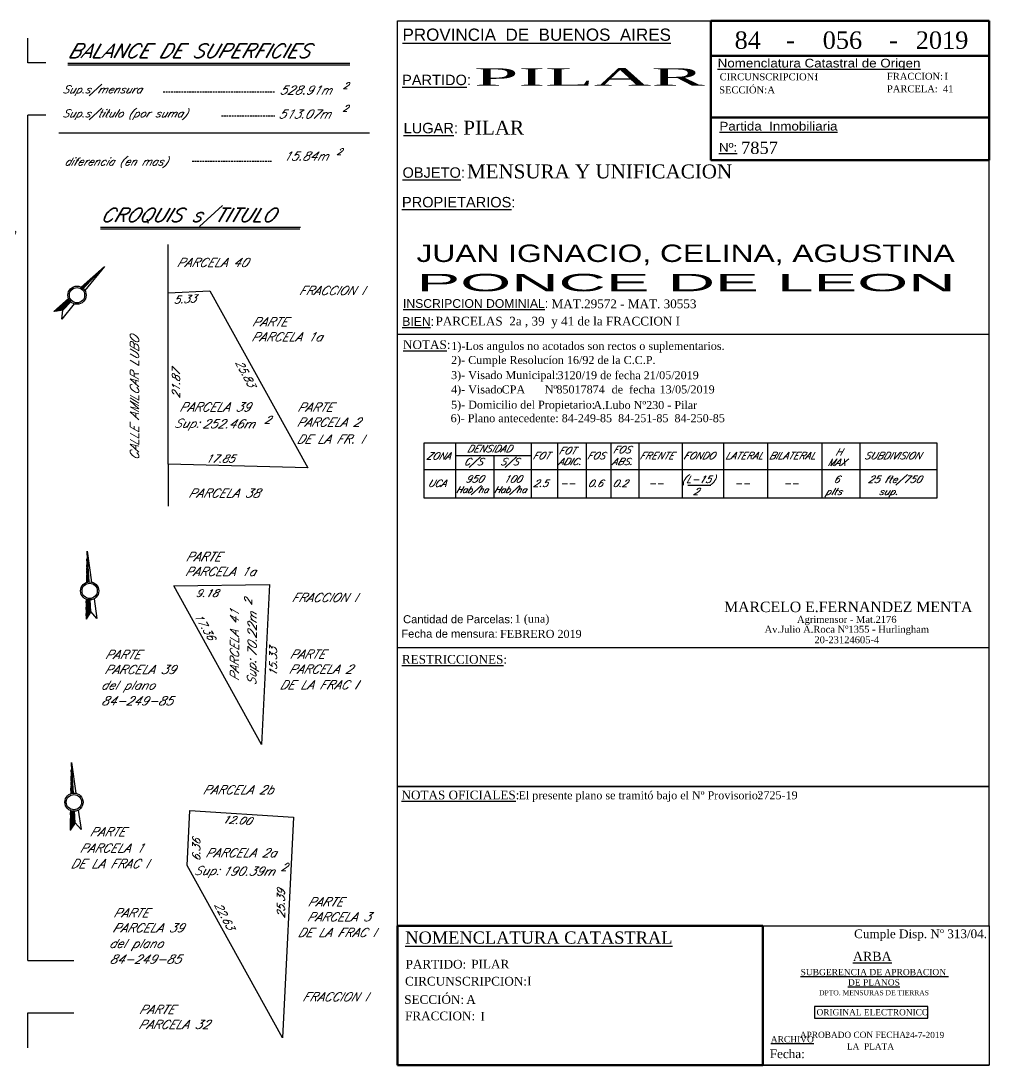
# Model space of a CAD drawing. Extents: x -151 to 409, y 412 to 712.
# Drawn here: x 131 to 409.3, y 411.9 to 711.9 of the extents above; entities that cross this region are included whole.
import ezdxf
from ezdxf.enums import TextEntityAlignment as Align

# ---------------------------------------------------------------- set-up
doc = ezdxf.new("R2010")
doc.units = 0
doc.linetypes.add('DASHED', pattern=[0.75, 0.5, -0.25])
doc.layers.get('0').update_dxf_attribs({"linetype": 'CONTINUOUS'})
doc.layers.get('Defpoints').update_dxf_attribs({"linetype": 'CONTINUOUS'})
for name, color, linetype in [('01', 1, 'CONTINUOUS'), ('02', 2, 'CONTINUOUS'), ('03', 3, 'CONTINUOUS'), ('04', 4, 'CONTINUOUS'), ('05', 7, 'CONTINUOUS'), ('06', 5, 'CONTINUOUS'), ('CARATULA', 7, 'CONTINUOUS'), ('cotas edificio', 3, 'CONTINUOUS')]:
    doc.layers.add(name, color=color, linetype=linetype)
doc.styles.add('ARIAL', font='arial.ttf')
doc.styles.add('ROMANS', font='romans.shx', dxfattribs={"oblique": 30})
doc.styles.get("Standard").update_dxf_attribs({"font": 'ISOCP'})
doc.styles.add('Time New Roman', font='times.ttf')
doc.styles.add('Times New Roman', font='times.ttf')
doc.dimstyles.new('edificio 250', dxfattribs={"dimtxt": 1.8, "dimasz": 0.18, "dimexe": 0.18, "dimexo": 0.0625, "dimgap": 0, "dimtad": 0, "dimlfac": 0.25, "dimzin": 0, "dimdsep": 46, "dimtxsty": 'ROMANS', "dimblk": 'NONE', "dimcen": 0.09, "dimse1": 1, "dimse2": 1, "dimsd1": 1, "dimsd2": 1, "dimclrd": 2, "dimclre": 1, "dimclrt": 3, "dimaunit": 1, "dimadec": 1, "dimazin": 0, "dimtfac": 1, "dimtix": 1, "dimtofl": 0, "dimtmove": 2, "dimatfit": 3, "dimfxl": 0.18, "dimtolj": 1, "dimtzin": 0, "dimlwd": -1, "dimarcsym": 0})

# ---------------------------------------------------------------- blocks, each defined once
blk = doc.blocks.new('MENS-V1-MA')
at = {"layer": 'CARATULA', "color": 8}
for p, q in [((0, 90), (90, 90)), ((0, 90), (90, 90)), ((0, 0), (0, 90)), ((90, 50), (90, 90)), ((90, 90), (90, 50)), ((90, 50), (170, 50)), ((170, 0), (170, 50)), ((0, 0), (170, 0)), ((0, 0), (170, 0))]:
    blk.add_line(p, q, dxfattribs=at)
at = {"layer": 'CARATULA', "color": 2, "style": 'ARIAL'}
for s, height, p in [('%%uPROVINCIA  DE  BUENOS  AIRES', 3.5, (1.39, 84.29)), ('%%uPARTIDO%%U:', 3, (1.27, 71.54)), ('%%uLUGAR%%U:', 3, (1.72, 57.71)), ('%%uOBJETO%%U:', 3, (1.4, 44.92)), ('%%UPROPIETARIOS%%U:', 3, (1.24, 36.42)), ('%%uINSCRIPCION DOMINIAL%%U:', 2.5, (1.54, 7.56)), ('%%uBIEN%%U:', 2.5, (1.33, 2.39))]:
    blk.add_text(s, height=height, dxfattribs=at).set_placement(p)
at = {"layer": 'CARATULA', "color": 3, "style": 'Time New Roman', "width": 8.977718, "flags": 4}
blk.add_attdef('PARTIDO', text='', height=5, dxfattribs=at).set_placement((21.95, 71.39), (88.23, 71.39), align=Align.FIT)
at = {"layer": 'CARATULA', "color": 3, "style": 'Time New Roman', "flags": 4}
for tag, p, height in [('LUGAR', (18.87, 57.31), 4), ('OBJETO', (19.93, 44.75), 4), ('INSCRIPCIONDOMINIAL', (44.25, 7.46), 2.5), ('BIEN', (10.89, 2.5), 2.5)]:
    blk.add_attdef(tag, p, '', height=height, dxfattribs=at)
at = {"layer": 'CARATULA', "color": 6, "style": 'ARIAL', "flags": 4}
for tag, width, p, p2 in [('PROPIETARIORENGLÓN1', 19.62236, (5.41, 28.64), (157.87, 28.64)), ('PROPIETARIORENGLÓN2', 19.908582, (5.41, 20.74), (160.09, 20.74)), ('PROPIETARIORENGLÓN3', 19.940384, (5.41, 12.32), (160.34, 12.32))]:
    blk.add_attdef(tag, text='', height=5, dxfattribs=dict(at, width=width)).set_placement(p, p2, align=Align.FIT)
blk = doc.blocks.new('MENS-V4-MA')
at = {"layer": 'CARATULA', "color": 8}
for p, q in [((0, 40), (170, 40)), ((0, 40), (170, 40)), ((0, 0), (0, 40)), ((170, 0), (170, 40)), ((0, 0), (170, 0)), ((170, 0), (0, 0))]:
    blk.add_line(p, q, dxfattribs=at)
at = {"layer": 'CARATULA', "color": 2, "style": 'Time New Roman'}
blk.add_text('%%uRESTRICCIONES%%U:', height=2.5, dxfattribs=at).set_placement((1.22, 35.33))
at = {"layer": 'CARATULA', "color": 3, "style": 'Time New Roman', "flags": 4}
for tag, p in [('RESTRICCION01', (1.84, 30.77)), ('RESTRICCION02', (1.84, 27.01)), ('RESTRICCION03', (1.84, 23.14)), ('RESTRICCION04', (1.84, 19.26)), ('RESTRICCION05', (1.84, 15.34)), ('RESTRICCION06', (1.84, 11.47)), ('RESTRICCION07', (1.84, 7.56)), ('RESTRICCION08', (1.84, 3.65))]:
    blk.add_attdef(tag, p, '', height=2.3, dxfattribs=at)
blk = doc.blocks.new('MENS-V6-MA')
at = {"layer": 'CARATULA', "color": 8, "lineweight": 80}
for p, q in [((105, 40), (0, 40)), ((0, 40), (0, 0)), ((105, 0), (105, 40)), ((105, 0), (0, 0))]:
    blk.add_line(p, q, dxfattribs=at)
at = {"layer": 'CARATULA', "color": 3, "style": 'Time New Roman'}
blk.add_text('%%UNOMENCLATURA CATASTRAL', height=3.5, dxfattribs=at).set_placement((2.19, 34.89))
at = {"layer": 'CARATULA', "color": 2, "linetype": 'Continuous', "lineweight": 25, "style": 'Times New Roman'}
for s, p in [('PARTIDO:', (2.29, 27.74)), ('CIRCUNSCRIPCION:', (2.12, 22.86))]:
    blk.add_text(s, height=2.5, dxfattribs=at).set_placement(p)
at = {"layer": 'CARATULA', "color": 3, "linetype": 'Continuous', "lineweight": 25, "style": 'Times New Roman'}
for tag, p in [('EXALTACION_DE_LA_CRUZ_XXXXXXX', (21.16, 27.76)), ('XXXXX', (86.53, 27.9)), ('XXXX', (37.22, 22.92)), ('XXXXXX', (86.31, 22.76)), ('XXX', (19.53, 18.12)), ('XXXXXX', (86.28, 17.66)), ('XXXXX', (20.19, 13.15)), ('XXXXXX', (17.83, 8.07))]:
    blk.add_attdef(tag, p, '', height=2.5, dxfattribs=at)
at = {"layer": 'CARATULA', "color": 2, "linetype": 'Continuous', "lineweight": 25, "style": 'Times New Roman'}
for tag, p in [('FRACCIÓN:', (65.91, 27.9)), ('PARCELA:', (65.67, 17.66)), ('CHACRA:', (1.82, 13.15))]:
    blk.add_attdef(tag, p, '', height=2.5, dxfattribs=at)
for tag, p in [('MANZANA:', (85.78, 22.76)), ('SECCIÓN:', (18.87, 18.12)), ('QUINTA:', (17.37, 8.07))]:
    blk.add_attdef(tag, text='', height=2.5, dxfattribs=at).set_placement(p, align=Align.RIGHT)
at = {"layer": 'CARATULA', "color": 3, "style": 'Time New Roman', "flags": 4}
blk.add_attdef('LOCALIDADFECHA', (3.81, 2.82), '', height=2.2, dxfattribs=at)
blk = doc.blocks.new('MENS-V5-MA')
at = {"layer": 'CARATULA', "color": 8}
for p, q in [((0, 40), (170, 40)), ((0, 0), (0, 40)), ((170, 0), (170, 40)), ((0, 0), (170, 0))]:
    blk.add_line(p, q, dxfattribs=at)
at = {"layer": 'CARATULA', "color": 2, "style": 'Time New Roman'}
blk.add_text('%%UNOTAS OFICIALES%%U:', height=2.5, dxfattribs=at).set_placement((1.1, 36.36))
at = {"layer": 'CARATULA', "color": 3, "style": 'Time New Roman'}
blk.add_text('El presente plano se tramitó bajo el Nº Provisorio:', height=2.3, dxfattribs=at).set_placement((34.73, 36.36))
at = {"layer": 'CARATULA', "color": 3, "style": 'Time New Roman', "flags": 4}
for tag, p in [('NROPROVISORIO', (103.39, 36.38)), ('NOTAOFICIAL01', (1.43, 31.27)), ('NOTAOFICIAL02', (1.64, 27.52)), ('NOTAOFICIAL03', (1.64, 24.04)), ('NOTAOFICIAL04', (1.64, 20.53)), ('NOTAOFICIAL05', (1.63, 16.8)), ('NOTAOFICIAL06', (1.64, 12.93)), ('NOTAOFICIAL07', (1.64, 9.11)), ('NOTAOFICIAL08', (1.64, 5.28))]:
    blk.add_attdef(tag, p, '', height=2.3, dxfattribs=at)
blk = doc.blocks.new('MENS-V7-MA')
at = {"layer": 'CARATULA', "color": 8}
for p, q in [((0, 40), (65, 40)), ((0, 40), (0, 0)), ((65, 40), (65, 0)), ((0, 0), (65, 0))]:
    blk.add_line(p, q, dxfattribs=at)
at = {"layer": 'CARATULA', "color": 3, "style": 'Time New Roman'}
blk.add_text('%%uARCHIVO', height=1.8, dxfattribs=at).set_placement((2.24, 6.53))
at = {"layer": 'CARATULA', "color": 2, "style": 'Time New Roman'}
blk.add_text('Fecha:', height=2.5, dxfattribs=at).set_placement((1.95, 2))
at = {"layer": 'CARATULA', "color": 3, "insert": (26.2, 38.97), "char_height": 2.5, "width": 38.7986, "attachment_point": 1}
blk.add_mtext('\\fRomantic|b0|i0|c2|p2;\\C2;Cumple Disp. Nº 313/04.', dxfattribs=at)
at = {"layer": 'CARATULA', "color": 3, "style": 'Time New Roman', "flags": 4}
blk.add_attdef('FILEFECHA', (11.72, 1.86), '', height=2.5, dxfattribs=at)
blk = doc.blocks.new('MENS-V2-MA')
at = {"layer": 'CARATULA', "color": 8, "lineweight": 80}
for p, q in [((0, 40), (80, 40)), ((0, 40), (0, 0)), ((80, 40), (80, 0)), ((80, 30), (0, 30)), ((0, 12.26), (80, 12.26)), ((0, 0), (80, 0))]:
    blk.add_line(p, q, dxfattribs=at)
at = {"layer": 'CARATULA', "color": 3, "style": 'Time New Roman'}
for p in [(21.63, 32.04), (51.25, 32.04)]:
    blk.add_text('-', height=5, dxfattribs=at).set_placement(p)
at = {"layer": 'CARATULA', "color": 2, "style": 'ARIAL', "width": 1.1}
for s, p in [('%%uNomenclatura Catastral de Origen', (1.97, 26.62)), ('%%uPartida  Inmobiliaria', (2.48, 8.5)), ('%%UNº:', (2.35, 2.41))]:
    blk.add_text(s, height=2.5, dxfattribs=at).set_placement(p)
at = {"layer": 'CARATULA', "color": 2, "lineweight": 25, "style": 'Times New Roman'}
blk.add_text('CIRCUNSCRIPCION:', height=2, dxfattribs=at).set_placement((2.55, 22.94))
at = {"layer": 'CARATULA', "color": 3, "style": 'Time New Roman'}
for tag, p in [('XXX', (10.62, 31.97)), ('XXXX', (37.84, 31.97)), ('XXXX', (66.48, 31.97))]:
    blk.add_attdef(tag, text='', height=5, dxfattribs=at).set_placement(p, align=Align.CENTER)
at = {"layer": 'CARATULA', "color": 3, "linetype": 'Continuous', "lineweight": 25, "style": 'Times New Roman'}
for tag, p, height in [('XXXX', (29.92, 22.95), 2), ('XXXXX', (66.74, 23.08), 2), ('XXXXX', (16.28, 19.18), 2), ('XXXXX', (66.65, 19.49), 2), ('XXXXX', (16.15, 15.57), 2), ('XXXXXX', (66.72, 15.75), 2), ('1234567890123456789012345', (8.71, 1.78), 3.5)]:
    blk.add_attdef(tag, p, '', height=height, dxfattribs=at)
at = {"layer": 'CARATULA', "color": 2, "linetype": 'Continuous', "lineweight": 25, "style": 'Times New Roman'}
for tag, p in [('FRACCIÓN:', (50.63, 23.08)), ('SECCIÓN:', (2.41, 19.18)), ('MANZANA:', (50.45, 19.49)), ('CHACRA:', (2.41, 15.57)), ('PARCELA:', (50.63, 15.75))]:
    blk.add_attdef(tag, p, '', height=2, dxfattribs=at)
blk = doc.blocks.new('MENS-V3-MAI')
at = {"layer": 'CARATULA', "color": 8}
for p, q in [((0, 90), (170, 90)), ((0, 0), (0, 90)), ((170, 0), (170, 90)), ((0, 0), (170, 0))]:
    blk.add_line(p, q, dxfattribs=at)
at = {"layer": 'CARATULA', "color": 2}
for s, height, style, p in [('%%UNOTAS%%U:', 2.5, 'Time New Roman', (1.54, 85.74)), ('Cantidad de Parcelas:', 2.3, 'ARIAL', (1.56, 6.95)), ('Fecha de mensura:', 2.3, 'ARIAL', (1.05, 2.79))]:
    blk.add_text(s, height=height, dxfattribs=dict(at, style=style)).set_placement(p)
at = {"layer": 'CARATULA', "color": 3, "style": 'Time New Roman'}
for s, p in [('2)- Cumple Resolucíon 16/92 de la C.C.P.', (15.36, 81.42)), ('3)- Visado Municipal:', (15.36, 77.09)), ('4)- Visado              Nº                  de  fecha', (15.36, 72.97)), ('5)- Domicilio del Propietario:', (15.36, 68.59))]:
    blk.add_text(s, height=2.3, dxfattribs=at).set_placement(p)
at = {"layer": 'CARATULA', "color": 3, "style": 'Time New Roman', "flags": 4}
for tag, p in [('NOTA1', (15.43, 85.47)), ('VISADOMUNICIPALNº', (45.93, 77.06)), ('CPA/CPI', (29.9, 72.97)), ('NºDEVISADO', (45.63, 72.97)), ('FECHADEVISADO', (73.56, 72.97)), ('DOMICILIOPROPIETARIO', (56.25, 68.48)), ('NOTA06', (15.22, 64.71)), ('NOTA07', (15.22, 60.66)), ('NOTA08', (15.22, 56.89)), ('NOTA09', (15.22, 52.93)), ('NOTA10', (15.22, 49.16)), ('NOTA11', (15.22, 45.41)), ('NOTA12', (15.22, 41.6)), ('NOTA13', (15.22, 37.73)), ('NOTA14', (15.22, 34.37)), ('NOTA15', (15.22, 30.83)), ('NOTA16', (15.22, 27.59)), ('NOTA17', (15.22, 24.04)), ('NOTA18', (15.22, 20.6)), ('CANTIDADPARCELAS', (33.66, 7.11)), ('FECHAMENSURA', (29.43, 2.74))]:
    blk.add_attdef(tag, p, '', height=2.3, dxfattribs=at)
at = {"layer": 'CARATULA', "color": 4, "style": 'Time New Roman', "flags": 4}
blk.add_attdef('NOMBREPROFESIONAL', text='', height=3, dxfattribs=at).set_placement((129.51, 10.15), align=Align.CENTER)
at = {"layer": 'CARATULA', "color": 2, "style": 'Time New Roman', "flags": 4}
for tag, p in [('TITULO-MATRICULANº', (129.09, 7.06)), ('DOMICILIOPROFESIONAL', (129.09, 4.22)), ('E-MAIL', (129.09, 1.2))]:
    blk.add_attdef(tag, text='', height=2, dxfattribs=at).set_placement(p, align=Align.CENTER)
blk = doc.blocks.new('*X20')
at = {"color": 0}
for p, q in [((33.866, 36.942), (34.492, 37.568)), ((33.885, 36.926), (34.729, 37.77)), ((33.904, 36.909), (34.967, 37.972)), ((34.454, 37.494), (34.432, 37.517)), ((34.493, 37.491), (34.463, 37.521)), ((34.489, 37.53), (34.47, 37.549)), ((34.528, 37.526), (34.498, 37.556)), ((34.524, 37.565), (34.508, 37.582)), ((34.564, 37.561), (34.533, 37.592)), ((34.56, 37.6), (34.546, 37.614)), ((34.599, 37.597), (34.569, 37.627)), ((34.595, 37.636), (34.584, 37.647)), ((34.634, 37.632), (34.604, 37.662)), ((34.631, 37.671), (34.623, 37.679)), ((34.67, 37.667), (34.642, 37.695)), ((34.666, 37.706), (34.661, 37.712)), ((34.705, 37.703), (34.68, 37.728)), ((34.701, 37.742), (34.699, 37.744)), ((34.74, 37.738), (34.718, 37.76)), ((34.776, 37.773), (34.756, 37.793)), ((34.811, 37.809), (34.795, 37.825)), ((34.847, 37.844), (34.833, 37.858)), ((34.882, 37.879), (34.871, 37.89)), ((34.917, 37.915), (34.909, 37.923)), ((34.953, 37.95), (34.947, 37.955)), ((34.988, 37.985), (34.986, 37.988)), ((33.824, 36.971), (34.017, 37.164)), ((33.87, 36.982), (33.839, 37.013)), ((33.888, 36.929), (33.844, 36.973)), ((33.846, 36.957), (34.255, 37.366)), ((33.906, 37.017), (33.878, 37.045)), ((33.923, 36.964), (33.879, 37.008)), ((33.959, 36.999), (33.915, 37.044)), ((33.941, 37.052), (33.916, 37.078)), ((33.963, 36.96), (33.932, 36.991)), ((33.994, 37.035), (33.95, 37.079)), ((33.976, 37.088), (33.954, 37.11)), ((33.998, 36.996), (33.968, 37.026)), ((34.03, 37.07), (33.985, 37.114)), ((34.012, 37.123), (33.992, 37.143)), ((34.033, 37.031), (34.003, 37.061)), ((34.065, 37.105), (34.021, 37.15)), ((34.047, 37.158), (34.03, 37.175)), ((34.069, 37.066), (34.038, 37.097)), ((34.1, 37.141), (34.056, 37.185)), ((34.083, 37.194), (34.069, 37.208)), ((34.104, 37.102), (34.074, 37.132)), ((34.136, 37.176), (34.091, 37.22)), ((34.118, 37.229), (34.107, 37.24)), ((34.139, 37.137), (34.109, 37.167)), ((34.171, 37.211), (34.127, 37.256)), ((34.175, 37.172), (34.144, 37.203)), ((34.153, 37.265), (34.145, 37.273)), ((34.206, 37.247), (34.164, 37.289)), ((34.21, 37.208), (34.18, 37.238)), ((34.189, 37.3), (34.183, 37.305)), ((34.242, 37.282), (34.202, 37.321)), ((34.245, 37.243), (34.215, 37.273)), ((34.224, 37.335), (34.221, 37.338)), ((34.277, 37.318), (34.241, 37.354)), ((34.281, 37.278), (34.25, 37.309)), ((34.312, 37.353), (34.279, 37.386)), ((34.316, 37.314), (34.286, 37.344)), ((34.348, 37.388), (34.317, 37.419)), ((34.352, 37.349), (34.321, 37.379)), ((34.383, 37.424), (34.355, 37.451)), ((34.387, 37.384), (34.357, 37.415)), ((34.422, 37.42), (34.392, 37.45)), ((34.418, 37.459), (34.393, 37.484)), ((34.458, 37.455), (34.427, 37.485)), ((33.927, 36.925), (33.897, 36.955)), ((32.409, 35.768), (32.593, 35.952)), ((32.45, 35.773), (32.831, 36.154)), ((32.491, 35.779), (33.068, 36.356)), ((32.532, 35.784), (33.148, 36.4)), ((32.598, 35.85), (32.553, 35.895)), ((32.58, 35.903), (32.56, 35.924)), ((32.573, 35.79), (33.159, 36.376)), ((32.633, 35.886), (32.589, 35.93)), ((32.615, 35.939), (32.598, 35.956)), ((32.613, 35.795), (33.171, 36.353)), ((32.668, 35.921), (32.624, 35.965)), ((32.651, 35.974), (32.636, 35.989)), ((32.686, 35.868), (32.642, 35.912)), ((32.654, 35.801), (33.184, 36.33)), ((32.704, 35.956), (32.659, 36.001)), ((32.686, 36.009), (32.674, 36.021)), ((32.721, 35.903), (32.677, 35.948)), ((32.695, 35.806), (33.198, 36.309)), ((32.739, 35.992), (32.695, 36.036)), ((32.739, 35.85), (32.695, 35.895)), ((32.721, 36.045), (32.713, 36.054)), ((32.757, 35.939), (32.713, 35.983)), ((32.774, 35.886), (32.73, 35.93)), ((32.774, 36.027), (32.732, 36.07)), ((32.736, 35.812), (33.213, 36.289)), ((32.792, 35.974), (32.748, 36.018)), ((32.757, 36.08), (32.751, 36.086)), ((32.81, 35.921), (32.766, 35.965)), ((32.81, 36.062), (32.77, 36.102)), ((32.777, 35.817), (33.229, 36.269)), ((32.827, 36.009), (32.783, 36.054)), ((32.827, 35.868), (32.783, 35.912)), ((32.792, 36.115), (32.789, 36.119)), ((32.845, 35.956), (32.801, 36.001)), ((32.845, 36.098), (32.808, 36.135)), ((32.818, 35.823), (33.246, 36.251)), ((32.863, 36.045), (32.819, 36.089)), ((32.863, 35.903), (32.819, 35.948)), ((32.827, 36.151), (32.827, 36.151)), ((32.88, 35.992), (32.836, 36.036)), ((32.867, 35.864), (32.836, 35.895)), ((32.88, 36.133), (32.846, 36.167)), ((32.898, 36.08), (32.854, 36.124)), ((32.898, 35.939), (32.854, 35.983)), ((32.916, 36.027), (32.872, 36.071)), ((32.902, 35.9), (32.872, 35.93)), ((32.916, 36.169), (32.884, 36.2)), ((32.933, 36.115), (32.889, 36.16)), ((32.933, 35.974), (32.889, 36.018)), ((32.951, 36.062), (32.907, 36.107)), ((32.937, 35.935), (32.907, 35.965)), ((32.951, 36.204), (32.923, 36.232)), ((32.969, 36.151), (32.925, 36.195)), ((32.969, 36.009), (32.925, 36.054)), ((32.987, 36.098), (32.942, 36.142)), ((32.973, 35.97), (32.942, 36.001)), ((33.004, 36.186), (32.96, 36.23)), ((33.004, 36.045), (32.96, 36.089)), ((32.987, 36.239), (32.961, 36.265)), ((33.022, 36.133), (32.978, 36.177)), ((33.008, 36.006), (32.978, 36.036)), ((33.04, 36.222), (32.995, 36.266)), ((33.04, 36.08), (32.995, 36.124)), ((33.022, 36.275), (32.999, 36.297)), ((33.057, 36.169), (33.013, 36.213)), ((33.043, 36.041), (33.013, 36.071)), ((33.075, 36.257), (33.031, 36.301)), ((33.075, 36.115), (33.031, 36.16)), ((33.057, 36.31), (33.037, 36.33)), ((33.093, 36.204), (33.048, 36.248)), ((33.079, 36.076), (33.048, 36.107)), ((33.11, 36.292), (33.066, 36.336)), ((33.11, 36.151), (33.066, 36.195)), ((33.093, 36.345), (33.075, 36.362)), ((33.128, 36.239), (33.084, 36.283)), ((33.114, 36.112), (33.084, 36.142)), ((33.146, 36.328), (33.101, 36.372)), ((33.146, 36.186), (33.101, 36.23)), ((33.128, 36.381), (33.114, 36.395)), ((33.163, 36.275), (33.119, 36.319)), ((33.149, 36.147), (33.119, 36.177)), ((33.151, 36.393), (33.137, 36.407)), ((33.181, 36.222), (33.137, 36.266)), ((33.193, 36.315), (33.154, 36.354)), ((33.185, 36.182), (33.154, 36.213)), ((33.216, 36.257), (33.172, 36.301)), ((33.22, 36.218), (33.19, 36.248)), ((32.43, 35.771), (32.407, 35.793)), ((32.474, 35.797), (32.445, 35.826)), ((32.461, 35.775), (32.447, 35.788)), ((32.509, 35.833), (32.483, 35.859)), ((32.523, 35.783), (32.483, 35.824)), ((32.562, 35.815), (32.518, 35.859)), ((32.545, 35.868), (32.522, 35.891)), ((32.554, 35.787), (32.536, 35.806)), ((32.615, 35.797), (32.571, 35.841)), ((32.651, 35.833), (32.606, 35.877)), ((32.648, 35.8), (32.624, 35.824)), ((32.704, 35.815), (32.659, 35.859)), ((32.679, 35.804), (32.677, 35.806)), ((32.741, 35.813), (32.713, 35.841)), ((32.792, 35.833), (32.748, 35.877)), ((32.772, 35.817), (32.766, 35.824)), ((32.831, 35.829), (32.801, 35.859))]:
    blk.add_line(p, q, dxfattribs=at)
blk = doc.blocks.new('*X19')
at = {"color": 0}
for p, q in [((33.904, 36.909), (34.967, 37.972)), ((34.516, 37.521), (34.479, 37.557)), ((34.564, 37.561), (34.538, 37.587)), ((34.604, 37.609), (34.575, 37.638)), ((34.652, 37.65), (34.626, 37.676)), ((34.692, 37.698), (34.67, 37.72)), ((34.74, 37.738), (34.718, 37.76)), ((34.781, 37.786), (34.766, 37.801)), ((34.829, 37.826), (34.814, 37.842)), ((34.869, 37.874), (34.861, 37.882)), ((34.917, 37.915), (34.909, 37.923)), ((34.958, 37.963), (34.957, 37.964)), ((35.006, 38.003), (35.005, 38.004)), ((33.835, 36.964), (33.811, 36.988)), ((33.856, 36.949), (34.373, 37.467)), ((33.985, 36.991), (33.906, 37.07)), ((33.945, 36.943), (33.919, 36.968)), ((34.074, 37.079), (34.002, 37.151)), ((34.033, 37.031), (34.007, 37.057)), ((34.122, 37.119), (34.096, 37.145)), ((34.162, 37.167), (34.097, 37.232)), ((34.21, 37.208), (34.184, 37.234)), ((34.25, 37.256), (34.193, 37.313)), ((34.299, 37.296), (34.273, 37.322)), ((34.339, 37.344), (34.288, 37.395)), ((34.387, 37.384), (34.361, 37.41)), ((34.427, 37.432), (34.384, 37.476)), ((34.475, 37.473), (34.449, 37.499)), ((32.409, 35.768), (32.593, 35.952)), ((32.511, 35.782), (33.143, 36.413)), ((32.571, 35.93), (32.569, 35.932)), ((32.613, 35.795), (33.171, 36.353)), ((32.704, 35.886), (32.617, 35.972)), ((32.792, 35.974), (32.713, 36.054)), ((32.716, 35.809), (33.205, 36.299)), ((32.836, 35.841), (32.726, 35.952)), ((32.88, 36.062), (32.808, 36.135)), ((32.925, 35.93), (32.814, 36.04)), ((32.818, 35.823), (33.246, 36.251)), ((32.884, 35.882), (32.858, 35.908)), ((33.013, 36.018), (32.903, 36.129)), ((32.969, 36.151), (32.904, 36.216)), ((32.973, 35.97), (32.947, 35.996)), ((33.101, 36.107), (32.991, 36.217)), ((33.057, 36.239), (32.999, 36.297)), ((33.061, 36.059), (33.035, 36.085)), ((33.19, 36.195), (33.079, 36.306)), ((33.146, 36.328), (33.095, 36.379)), ((33.149, 36.147), (33.124, 36.173)), ((33.238, 36.235), (33.212, 36.261)), ((32.383, 35.764), (32.378, 35.769)), ((32.461, 35.775), (32.426, 35.81)), ((32.483, 35.841), (32.474, 35.85)), ((32.615, 35.797), (32.522, 35.891)), ((32.695, 35.806), (32.637, 35.864)), ((32.772, 35.817), (32.77, 35.819))]:
    blk.add_line(p, q, dxfattribs=at)
blk = doc.blocks.new('*D37')
at = {"layer": 'Defpoints', "color": 0, "transparency": 16777216}
for p in [(118.05, 684.78), (133.05, 684.78), (133.05, 650.57)]:
    blk.add_point(p, dxfattribs=at)
at = {"layer": 'cotas edificio', "color": 3, "transparency": 16777216, "insert": (125.55, 650.57), "char_height": 1.8, "attachment_point": 5, "style": 'ROMANS'}
blk.add_mtext('\\A1;12.30', dxfattribs=at)
blk = doc.blocks.new('_None')
blk = doc.blocks.new('sello')
at = {"layer": 'CARATULA', "color": 8}
for p, q in [((4008.22, 3559.23), (3967.83, 3559.23)), ((3967.83, 3559.23), (3967.83, 3555.01)), ((4008.22, 3555.01), (4008.22, 3559.23)), ((3967.8, 3555.01), (4008.22, 3555.01))]:
    blk.add_line(p, q, dxfattribs=at)
at = {"layer": 'CARATULA', "color": 0, "style": 'Time New Roman'}
for s, height, p in [('%%UARBA', 3.3, (3981.47, 3575.44)), ('%%USUBGERENCIA DE APROBACION ', 2.2415, (3962.82, 3570.37)), ('%%UDE PLANOS', 2.2415, (3979.72, 3566.7)), ('DPTO. MENSURAS DE TIERRAS', 1.763, (3969.42, 3563.24)), ('ORIGINAL ELECTRONICO', 2.2, (3968.52, 3556.09)), ('APROBADO CON FECHA:', 2.2, (3962.58, 3548.03)), ('LA  PLATA', 2.2, (3979.35, 3543.89))]:
    blk.add_text(s, height=height, dxfattribs=at).set_placement(p)
at = {"layer": 'CARATULA', "color": 0, "style": 'Time New Roman', "flags": 4}
blk.add_attdef('FILEFECHA', (4000.9, 3548), '', height=2.2, dxfattribs=at)

msp = doc.modelspace()

# ---------------------------------------------------------------- linework, layer by layer
at = {"layer": '01'}
for p, q in [((144.521, 699.751), (225.534, 699.751)), ((144.521, 699.251), (225.534, 699.251)), ((153.899, 652.601), (211.397, 652.601)), ((153.899, 652.101), (211.204, 652.101))]:
    msp.add_line(p, q, dxfattribs=at)
at = {"layer": '02', "linetype": 'DASHED'}
for p, q in [((171.947, 691.513), (203.982, 691.513)), ((188.65, 684.625), (203.982, 684.625)), ((180.215, 671.529), (203.09, 671.529))]:
    msp.add_line(p, q, dxfattribs=at)
at = {"layer": '02'}
for centre in [(147.166, 633.051), (150.8, 548.1), (146.284, 487.4)]:
    msp.add_circle(centre, 2.193, dxfattribs=at)
at = {"layer": '03'}
for p, q in [((133.045, 699.778), (133.045, 706.915)), ((138.238, 699.778), (133.045, 699.778)), ((138.238, 684.778), (133.045, 684.778)), ((133.045, 441.871), (133.045, 684.778)), ((231.196, 679.577), (141.941, 679.577)), ((173.4, 633.728), (173.4, 647.591)), ((155.045, 641.29), (148.379, 635.355)), ((148.966, 634.933), (155.045, 641.29)), ((155.045, 641.29), (149.414, 634.366)), ((144.736, 632.112), (140.505, 628.345)), ((146.337, 630.582), (142.762, 626.187)), ((143.051, 628.748), (145.366, 631.168)), ((143.051, 628.748), (140.505, 628.345)), ((142.762, 626.187), (143.051, 628.748)), ((255.944, 590.59), (255.944, 574.761)), ((277.701, 590.59), (277.701, 574.761)), ((285.289, 590.59), (285.289, 574.761)), ((293.459, 590.59), (293.459, 574.761)), ((300.578, 590.59), (300.578, 574.761)), ((308.617, 590.59), (308.617, 574.761)), ((321.075, 590.59), (321.075, 574.761)), ((332.983, 590.59), (332.983, 574.761)), ((345.611, 590.59), (345.611, 574.761)), ((361.245, 590.59), (361.245, 574.761)), ((372.148, 590.59), (372.148, 574.761)), ((255.944, 587.02), (277.701, 587.02)), ((267.003, 587.02), (267.003, 574.761)), ((173.4, 584.521), (173.4, 572.421)), ((329.369, 578.371), (322.723, 578.371)), ((150.069, 559.476), (149.925, 550.553)), ((150.633, 550.699), (150.069, 559.476)), ((150.069, 559.476), (151.354, 550.645)), ((149.847, 545.676), (149.756, 540.012)), ((151.183, 542.158), (150.968, 545.5)), ((152.057, 545.818), (152.873, 540.212)), ((151.183, 542.158), (149.756, 540.012)), ((152.873, 540.212), (151.183, 542.158)), ((145.553, 498.777), (145.409, 489.853)), ((146.117, 489.999), (145.553, 498.777)), ((145.553, 498.777), (146.838, 489.945)), ((145.331, 484.976), (145.24, 479.312)), ((146.667, 481.458), (146.452, 484.801)), ((147.541, 485.118), (148.357, 479.513)), ((146.667, 481.458), (145.24, 479.312)), ((148.357, 479.513), (146.667, 481.458)), ((133.045, 441.871), (146.243, 441.871)), ((133.045, 416.827), (133.045, 426.871)), ((133.045, 426.871), (146.243, 426.871))]:
    msp.add_line(p, q, dxfattribs=at)
for centre in [(147.166, 633.051), (150.8, 548.1), (146.284, 487.4)]:
    msp.add_circle(centre, 2.605, dxfattribs=at)
at = {"layer": '04'}
msp.add_line((246.925, 582.952), (394.287, 582.952), dxfattribs=at)
msp.add_lwpolyline([(246.925, 590.59), (394.287, 590.59), (394.287, 574.761), (246.925, 574.761)], close=True, dxfattribs=at)
at = {"layer": '05'}
for points in [[(213.547, 583.423), (173.4, 584.521), (173.4, 633.728), (185.38, 634.259), (213.547, 583.423)], [(174.989, 549.554), (202.524, 549.932), (200.229, 503.999), (174.989, 549.554)], [(179.617, 485.048), (209.41, 483.077), (206.242, 419.681), (178.823, 469.168), (179.617, 485.048)]]:
    msp.add_lwpolyline(points, dxfattribs=at)
at = {"layer": 'CARATULA', "color": 8}
for p, q in [((239.323, 711.858), (409.323, 711.858)), ((239.323, 621.858), (409.323, 621.858)), ((239.323, 621.858), (409.323, 621.858)), ((409.323, 531.858), (409.323, 621.858)), ((239.323, 531.858), (409.323, 531.858)), ((239.323, 531.858), (409.323, 531.858)), ((409.323, 411.858), (239.323, 411.858))]:
    msp.add_line(p, q, dxfattribs=at)

# ---------------------------------------------------------------- block references
ref = msp.add_blockref('MENS-V1-MA', (239.323, 621.858))
ref.add_attrib('PARTIDO', 'PILAR', dxfattribs={"layer": 'CARATULA', "color": 3, "height": 5, "style": 'Time New Roman', "width": 3.097955, "flags": 4}).set_placement((261.276, 693.248), (327.557, 693.248), align=Align.FIT)
ref.add_attrib('LUGAR', 'PILAR', (258.196, 679.172), dxfattribs={"layer": 'CARATULA', "color": 3, "height": 4, "style": 'Time New Roman', "flags": 4})
ref.add_attrib('OBJETO', 'MENSURA Y UNIFICACION', (259.253, 666.611), dxfattribs={"layer": 'CARATULA', "color": 3, "height": 4, "style": 'Time New Roman', "flags": 4})
ref.add_attrib('PROPIETARIORENGLÓN2', 'JUAN IGNACIO, CELINA, AGUSTINA', dxfattribs={"layer": 'CARATULA', "color": 6, "height": 5, "style": 'ARIAL', "width": 1.306553, "flags": 4}).set_placement((244.736, 642.594), (399.414, 642.594), align=Align.FIT)
ref.add_attrib('PROPIETARIORENGLÓN3', 'PONCE DE LEON', dxfattribs={"layer": 'CARATULA', "color": 6, "height": 5, "style": 'ARIAL', "width": 2.696918, "flags": 4}).set_placement((244.736, 634.182), (399.662, 634.182), align=Align.FIT)
ref.add_attrib('INSCRIPCIONDOMINIAL', 'MAT.29572 - MAT. 30553 ', (283.57, 629.314), dxfattribs={"layer": 'CARATULA', "color": 3, "height": 2.5, "style": 'Time New Roman', "flags": 4})
ref.add_attrib('BIEN', 'PARCELAS  2a , 39  y 41 de la FRACCION I', (250.21, 624.355), dxfattribs={"layer": 'CARATULA', "color": 3, "height": 2.5, "style": 'Time New Roman', "flags": 4})
ref = msp.add_blockref('MENS-V2-MA', (329.323, 671.858))
ref.add_attrib('SECCIÓN:', 'SECCIÓN:', (331.732, 691.038), dxfattribs={"layer": 'CARATULA', "color": 2, "linetype": 'Continuous', "lineweight": 25, "height": 2, "style": 'Times New Roman'})
ref.add_attrib('MANZANA:', 'FRACCION:', (379.952, 694.942), dxfattribs={"layer": 'CARATULA', "color": 2, "linetype": 'Continuous', "lineweight": 25, "height": 2, "style": 'Times New Roman'})
ref.add_attrib('PARCELA:', 'PARCELA:', (379.951, 691.345), dxfattribs={"layer": 'CARATULA', "color": 2, "linetype": 'Continuous', "lineweight": 25, "height": 2, "style": 'Times New Roman'})
ref.add_attrib('XXX', '84', dxfattribs={"layer": 'CARATULA', "color": 3, "height": 5, "style": 'Time New Roman'}).set_placement((339.945, 703.826), align=Align.CENTER)
ref.add_attrib('XXXX', '056', dxfattribs={"layer": 'CARATULA', "color": 3, "height": 5, "style": 'Time New Roman'}).set_placement((367.16, 703.826), align=Align.CENTER)
ref.add_attrib('XXXX', '2019', dxfattribs={"layer": 'CARATULA', "color": 3, "height": 5, "style": 'Time New Roman'}).set_placement((395.799, 703.826), align=Align.CENTER)
ref.add_attrib('XXXX', 'I', (359.245, 694.803), dxfattribs={"layer": 'CARATULA', "color": 3, "linetype": 'Continuous', "lineweight": 25, "height": 2, "style": 'Times New Roman'})
ref.add_attrib('XXXXX', 'A', (345.6, 691.038), dxfattribs={"layer": 'CARATULA', "color": 3, "linetype": 'Continuous', "lineweight": 25, "height": 2, "style": 'Times New Roman'})
ref.add_attrib('XXXXX', 'I', (396.509, 694.938), dxfattribs={"layer": 'CARATULA', "color": 3, "linetype": 'Continuous', "lineweight": 25, "height": 2, "style": 'Times New Roman'})
ref.add_attrib('XXXXXX', '41', (396.043, 691.345), dxfattribs={"layer": 'CARATULA', "color": 3, "linetype": 'Continuous', "lineweight": 25, "height": 2, "style": 'Times New Roman'})
ref.add_attrib('1234567890123456789012345', '7857', (338.028, 673.635), dxfattribs={"layer": 'CARATULA', "color": 3, "linetype": 'Continuous', "lineweight": 25, "height": 3.5, "style": 'Times New Roman'})
ref = msp.add_blockref('MENS-V3-MAI', (239.323, 531.858))
ref.add_attrib('NOTA1', '1)-Los angulos no acotados son rectos o suplementarios.', (254.752, 617.324), dxfattribs={"layer": 'CARATULA', "color": 3, "height": 2.3, "style": 'Time New Roman', "flags": 4})
ref.add_attrib('VISADOMUNICIPALNº', '3120/19 de fecha 21/05/2019', (285.255, 608.92), dxfattribs={"layer": 'CARATULA', "color": 3, "height": 2.3, "style": 'Time New Roman', "flags": 4})
ref.add_attrib('CPA/CPI', 'CPA', (269.219, 604.829), dxfattribs={"layer": 'CARATULA', "color": 3, "height": 2.3, "style": 'Time New Roman', "flags": 4})
ref.add_attrib('NºDEVISADO', '85017874', (284.953, 604.829), dxfattribs={"layer": 'CARATULA', "color": 3, "height": 2.3, "style": 'Time New Roman', "flags": 4})
ref.add_attrib('FECHADEVISADO', '  13/05/2019', (312.88, 604.829), dxfattribs={"layer": 'CARATULA', "color": 3, "height": 2.3, "style": 'Time New Roman', "flags": 4})
ref.add_attrib('DOMICILIOPROPIETARIO', 'A.Lubo Nº230 - Pilar', (295.577, 600.334), dxfattribs={"layer": 'CARATULA', "color": 3, "height": 2.3, "style": 'Time New Roman', "flags": 4})
ref.add_attrib('NOTA06', '6)- Plano antecedente: 84-249-85  84-251-85  84-250-85', (254.545, 596.565), dxfattribs={"layer": 'CARATULA', "color": 3, "height": 2.3, "style": 'Time New Roman', "flags": 4})
ref.add_attrib('CANTIDADPARCELAS', '1 (una)', (272.982, 538.971), dxfattribs={"layer": 'CARATULA', "color": 3, "height": 2.3, "style": 'Time New Roman', "flags": 4})
ref.add_attrib('FECHAMENSURA', 'FEBRERO 2019', (268.75, 534.599), dxfattribs={"layer": 'CARATULA', "color": 3, "height": 2.3, "style": 'Time New Roman', "flags": 4})
ref.add_attrib('NOMBREPROFESIONAL', 'MARCELO E.FERNANDEZ MENTA', dxfattribs={"layer": 'CARATULA', "color": 4, "height": 3, "style": 'Time New Roman', "flags": 4}).set_placement((368.829, 542.008), align=Align.CENTER)
ref.add_attrib('TITULO-MATRICULANº', 'Agrimensor - Mat.2176', dxfattribs={"layer": 'CARATULA', "color": 2, "height": 2, "style": 'Time New Roman', "flags": 4}).set_placement((368.417, 538.92), align=Align.CENTER)
ref.add_attrib('DOMICILIOPROFESIONAL', 'Av.Julio A.Roca Nº1355 - Hurlingham', dxfattribs={"layer": 'CARATULA', "color": 2, "height": 2, "style": 'Time New Roman', "flags": 4}).set_placement((368.417, 536.078), align=Align.CENTER)
ref.add_attrib('E-MAIL', '20-23124605-4', dxfattribs={"layer": 'CARATULA', "color": 2, "height": 2, "style": 'Time New Roman', "flags": 4}).set_placement((368.417, 533.056), align=Align.CENTER)
for name, p in [('MENS-V4-MA', (239.323, 491.858)), ('MENS-V7-MA', (344.323, 411.858))]:
    msp.add_blockref(name, p)
ref = msp.add_blockref('MENS-V5-MA', (239.323, 451.858))
ref.add_attrib('NROPROVISORIO', '2725-19', (342.711, 488.238), dxfattribs={"layer": 'CARATULA', "color": 3, "height": 2.3, "style": 'Time New Roman', "flags": 4})
ref = msp.add_blockref('MENS-V6-MA', (239.323, 411.858))
ref.add_attrib('SECCIÓN:', 'SECCIÓN:', dxfattribs={"layer": 'CARATULA', "color": 2, "linetype": 'Continuous', "lineweight": 25, "height": 2.5, "style": 'Times New Roman'}).set_placement((258.419, 429.451), align=Align.RIGHT)
ref.add_attrib('MANZANA:', 'FRACCION:', dxfattribs={"layer": 'CARATULA', "color": 2, "linetype": 'Continuous', "lineweight": 25, "height": 2.5, "style": 'Times New Roman'}).set_placement((261.594, 424.742), align=Align.RIGHT)
ref.add_attrib('EXALTACION_DE_LA_CRUZ_XXXXXXX', 'PILAR', (260.484, 439.616), dxfattribs={"layer": 'CARATULA', "color": 3, "linetype": 'Continuous', "lineweight": 25, "height": 2.5, "style": 'Times New Roman'})
ref.add_attrib('XXXX', 'I', (276.544, 434.773), dxfattribs={"layer": 'CARATULA', "color": 3, "linetype": 'Continuous', "lineweight": 25, "height": 2.5, "style": 'Times New Roman'})
ref.add_attrib('XXX', 'A', (259.055, 429.451), dxfattribs={"layer": 'CARATULA', "color": 3, "linetype": 'Continuous', "lineweight": 25, "height": 2.5, "style": 'Times New Roman'})
ref.add_attrib('XXXXXX', 'I', (263.119, 424.629), dxfattribs={"layer": 'CARATULA', "color": 3, "linetype": 'Continuous', "lineweight": 25, "height": 2.5, "style": 'Times New Roman'})
at = {"layer": '03'}
for name, p, xscale, yscale, zscale, rotation in [('*X19', (-36.251, 424.075), 5.600000000000034, 5.600000000000034, 5.600000000000034, 1.280239384984511), ('*X20', (-36.251, 424.075), 5.600000000000034, 5.600000000000034, 5.600000000000034, 1.280239384984511), ('*X19', (180.481, 271.637), 5.600000000000028, 5.600000000000028, 5.600000000000028, 48.68097399738503), ('*X20', (180.481, 271.637), 5.600000000000028, 5.600000000000028, 5.600000000000028, 48.68097399738503), ('*X19', (175.965, 210.937), 5.600000000000028, 5.600000000000028, 5.600000000000028, 48.68097399738503), ('*X20', (175.965, 210.937), 5.600000000000028, 5.600000000000028, 5.600000000000028, 48.68097399738503)]:
    msp.add_blockref(name, p, dxfattribs=dict(at, xscale=xscale, yscale=yscale, zscale=zscale, rotation=rotation))
at = {"layer": 'CARATULA', "color": 8}
ref = msp.add_blockref('sello', (-2837.311, -2438.613), dxfattribs=dict(at, xscale=0.8055992876786859, yscale=0.8055992876786859, zscale=0.8055992876786859))
ref.add_attrib('FILEFECHA', '24-7-2019', (385.256, 419.637), dxfattribs={"color": 0, "height": 1.7723, "style": 'Time New Roman'})

# ---------------------------------------------------------------- texts
at = {"layer": '03', "style": 'ROMANS', "oblique": 30}
for s, height, p in [('Sup.s/mensura ', 2.2, (142.887, 691.072)), ('528.91m', 2.5, (205.287, 690.738)), ('2', 1.8, (223.499, 692.317)), ('2', 1.8, (223.391, 685.804)), ('Sup.s/titulo (por suma)', 2.2, (142.887, 684.184)), ('513.07m', 2.5, (204.975, 683.85)), ('2', 1.8, (221.704, 673.371)), ('diferencia (en mas) ', 2.2, (143.452, 670.34)), ('15.84m', 2.5, (206.397, 671.771)), ('PARCELA 40', 2.5, (175.728, 641.188)), ('PARTE', 2.5, (197.402, 624.114)), ('PARCELA 1a', 2.5, (197.176, 619.82)), ('PARTE', 2.5, (210.401, 599.595)), ('Sup:', 2.5, (174.991, 594.996)), ('252.46m', 2.5, (183.113, 594.845)), ('2', 2.158, (200.9, 596.184)), ('PARCELA 2', 2.5, (210.175, 595.301)), ('DE LA FR. I', 2.5, (210.175, 590.462)), ('DENSIDAD', 2, (259.165, 587.945)), ('FOT', 2, (285.529, 587.397)), ('FOS', 2, (301.079, 587.645)), ('H', 2, (365.019, 586.995)), ('ZONA', 2, (247.406, 585.887)), ('C/S', 2, (258.29, 584.212)), ('S/S', 2, (268.716, 584.212)), ('FOT', 2, (278.06, 585.979)), ('ADIC.', 2, (285.333, 584.268)), ('FOS', 2, (293.678, 585.979)), ('ABS.', 2, (300.808, 584.268)), ('FRENTE', 2, (308.763, 585.979)), ('FONDO', 2, (321.376, 585.979)), ('LATERAL', 2, (333.417, 585.979)), ('BILATERAL', 2, (345.99, 585.979)), ('MAX', 2, (362.774, 584.074)), ('SUBDIVISION', 2, (373.337, 585.979)), ('UCA', 2, (247.9, 578.004)), ('950', 2, (258.733, 579.206)), ('100', 2, (269.701, 579.206)), ('2.5', 2, (278.15, 578.004)), ('0.6', 2, (293.908, 578.004)), ('0.2', 2, (301.027, 578.004)), ('(L-15)', 2, (320.967, 579.165)), ('6', 2, (364.496, 579.165)), ('25 fte/750', 2, (374.348, 579.165)), ('PARCELA 38', 2.5, (179.095, 574.916)), ('Hab/ha', 1.8, (256.018, 576.259)), ('Hab/ha', 1.8, (266.986, 576.259)), ('--', 2, (285.737, 578.004)), ('--', 2, (311.16, 578.004)), ('2', 2, (324.09, 575.652)), ('--', 2, (335.899, 578.004)), ('--', 2, (349.955, 578.004)), ('plts', 2, (362.128, 575.652)), ('sup.', 2, (377.47, 575.652)), ('PARTE', 2.5, (178.288, 556.681)), ('PARCELA 1a', 2.5, (178.062, 552.387)), ('9.18', 2.1583, (181.154, 546.358)), ('PARTE', 2.5, (155.134, 528.533)), ('PARTE', 2.5, (208.168, 528.653)), ('PARCELA 39', 2.5, (154.908, 524.24)), ('PARCELA 2', 2.5, (207.942, 524.359)), ('del plano', 2.5, (153.934, 519.778)), ('DE LA FRAC I', 2.5, (205.285, 519.865)), ('84-249-85', 2.5, (154.015, 515.236)), ('PARCELA 2b', 2.5, (183.188, 489.715)), ('PARTE', 2.5, (150.736, 477.667)), ('PARCELA 1', 2.5, (147.861, 472.977)), ('DE LA FRAC I', 2.5, (145.204, 468.482)), ('Sup:', 2.5, (180.727, 466.486)), ('190.39m', 2.5, (188.848, 466.334)), ('2', 2.158, (205.658, 467.673)), ('PARTE', 2.5, (213.355, 457.483)), ('PARTE', 2.5, (157.492, 454.322)), ('PARCELA 3', 2.5, (213.129, 453.189)), ('PARCELA 39', 2.5, (157.266, 450.028)), ('DE LA FRAC I', 2.5, (210.472, 448.694)), ('del plano', 2.5, (156.292, 445.567)), ('84-249-85', 2.5, (156.373, 441.024)), ('PARTE', 2.5, (164.88, 426.576)), ('PARCELA 32', 2.5, (164.654, 422.282))]:
    msp.add_text(s, height=height, dxfattribs=at).set_placement(p)
for s, height, rotation, p in [('5.33', 2.1583, 3.74599, (174.898, 630.576)), ('CALLE AMILCAR LUBO', 2.5, 90, (164.948, 585.574)), ('21.87', 2.1583, 90, (176.696, 603.379)), ('25.83', 2.1583, 298.53075, (192.561, 613.798)), ('17.85', 2.1583, 359.66217, (184.039, 585.037)), ('2', 2.158, 90, (197.427, 543.91)), ('17.36', 2.1583, 300.79527, (180.767, 540.977)), ('70.22m', 2.5, 90, (198.766, 528.977)), ('15.33', 2.1583, 90, (204.612, 523.426)), ('Sup:', 2.5, 90, (198.614, 520.856)), ('12.00', 2.1583, 356.33743, (188.791, 481.413)), ('6.36', 2.1583, 90, (182.542, 470.362)), ('25.39', 2.1583, 90, (206.85, 454.013)), ('22.63', 2.1583, 298.12971, (186.56, 457.974))]:
    msp.add_text(s, height=height, rotation=rotation, dxfattribs=at).set_placement(p)
at = {"layer": '05', "style": 'ROMANS', "oblique": 30}
for s, p in [('FRACCION I', (210.861, 633.117)), ('PARCELA 39', (176.441, 599.684)), ('FRACCION I', (208.749, 544.934)), ('PARCELA 2a', (183.976, 471.59)), ('FRACCION I', (211.874, 430.247))]:
    msp.add_text(s, height=2.5, dxfattribs=at).set_placement(p)
msp.add_text('PARCELA 41', height=2.5, rotation=90, dxfattribs=at).set_placement((193.675, 522.128))
at = {"layer": '06', "style": 'ROMANS', "oblique": 30}
for s, p in [('BALANCE DE SUPERFICIES', (144.447, 701.244)), ('CROQUIS s/TITULO ', (153.825, 654.094))]:
    msp.add_text(s, height=4, dxfattribs=at).set_placement(p)

# ---------------------------------------------------------------- dimensions: what is measured, and where the dimension line sits
at = {"layer": 'cotas edificio'}
dim = msp.add_linear_dim(base=(133.045, 650.574), p1=(118.045, 684.778), p2=(133.045, 684.778), text='12.30', dimstyle='edificio 250', dxfattribs=at)
dim.commit()
dim.dimension.update_dxf_attribs({"geometry": '*D37', "text_midpoint": (125.545, 650.574)})

doc.saveas('drawing.dxf')
